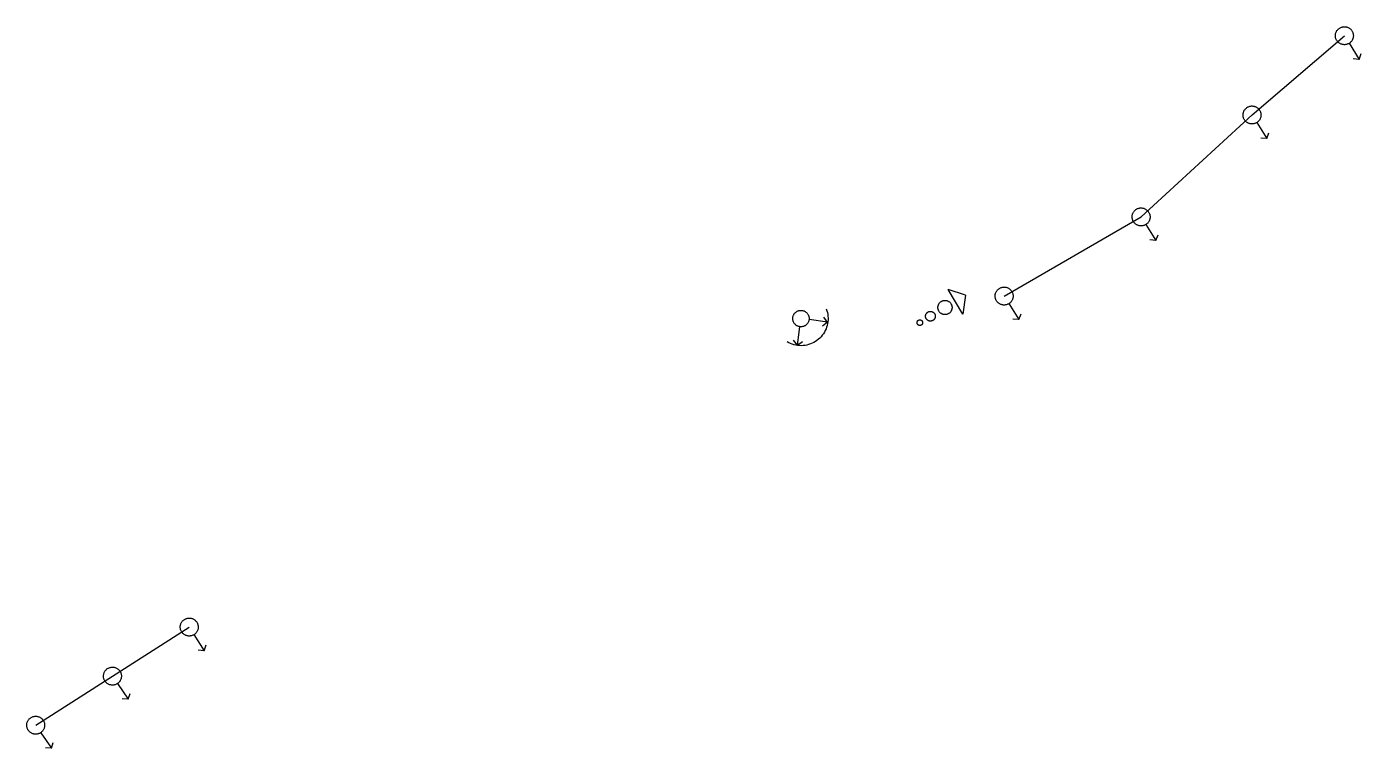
# Model space of a CAD drawing. Header units: inches. Extents: x 21905 to 29562, y 37649 to 43473.
# Drawn here: x 25223.2 to 25686, y 41126.9 to 41376.9 of the extents above; entities that cross this region are included whole.
import ezdxf

# ---------------------------------------------------------------- set-up
doc = ezdxf.new("R2010")
doc.units = ezdxf.units.IN
doc.header["$MEASUREMENT"] = 0

msp = doc.modelspace()

# ---------------------------------------------------------------- linework, layer by layer
for points in [[(25683.19, 41374.03), (25683.2, 41373.81), (25683.2, 41373.59), (25683.18, 41373.38), (25683.15, 41373.16), (25683.1, 41372.95), (25683.03, 41372.74), (25682.96, 41372.54), (25682.86, 41372.34), (25682.76, 41372.15), (25682.64, 41371.97), (25682.51, 41371.8), (25682.37, 41371.63), (25682.21, 41371.48), (25682.05, 41371.33), (25681.88, 41371.2), (25681.7, 41371.08), (25681.51, 41370.98), (25681.31, 41370.89), (25681.11, 41370.81), (25680.9, 41370.74), (25680.69, 41370.69), (25680.47, 41370.66), (25680.25, 41370.64), (25680.04, 41370.64), (25679.82, 41370.65), (25679.6, 41370.67), (25679.39, 41370.71), (25679.18, 41370.77), (25678.97, 41370.84), (25678.77, 41370.92), (25678.58, 41371.02), (25678.39, 41371.13), (25678.21, 41371.26), (25678.04, 41371.4), (25677.89, 41371.54), (25677.74, 41371.7), (25677.6, 41371.87), (25677.47, 41372.05), (25677.36, 41372.24), (25677.26, 41372.43), (25677.18, 41372.63), (25677.11, 41372.83), (25677.05, 41373.04), (25677.01, 41373.26), (25676.98, 41373.47), (25676.97, 41373.69), (25676.97, 41373.91), (25676.99, 41374.13), (25677.02, 41374.34), (25677.07, 41374.55), (25677.14, 41374.76), (25677.21, 41374.96), (25677.31, 41375.16), (25677.41, 41375.35), (25677.53, 41375.53), (25677.66, 41375.71), (25677.8, 41375.87), (25677.96, 41376.03), (25678.12, 41376.17), (25678.29, 41376.3), (25678.47, 41376.42), (25678.66, 41376.53), (25678.86, 41376.62), (25679.06, 41376.7), (25679.27, 41376.76), (25679.48, 41376.81), (25679.7, 41376.84), (25679.92, 41376.86), (25680.13, 41376.87), (25680.35, 41376.86), (25680.57, 41376.83), (25680.78, 41376.79), (25680.99, 41376.73), (25681.2, 41376.66), (25681.4, 41376.58), (25681.59, 41376.48), (25681.78, 41376.37), (25681.96, 41376.24), (25682.13, 41376.11), (25682.28, 41375.96), (25682.43, 41375.8), (25682.57, 41375.63), (25682.7, 41375.45), (25682.81, 41375.27), (25682.91, 41375.07), (25682.99, 41374.87), (25683.06, 41374.67), (25683.12, 41374.46), (25683.16, 41374.25), (25683.19, 41374.03)], [(25683.19, 41374.03), (25683.2, 41373.81), (25683.2, 41373.59), (25683.18, 41373.38), (25683.15, 41373.16), (25683.1, 41372.95), (25683.03, 41372.74), (25682.96, 41372.54), (25682.86, 41372.34), (25682.76, 41372.15), (25682.64, 41371.97), (25682.51, 41371.8), (25682.37, 41371.63), (25682.21, 41371.48), (25682.05, 41371.33), (25681.88, 41371.2), (25681.7, 41371.08), (25681.51, 41370.98), (25681.31, 41370.89), (25681.11, 41370.81), (25680.9, 41370.74), (25680.69, 41370.69), (25680.47, 41370.66), (25680.25, 41370.64), (25680.04, 41370.64), (25679.82, 41370.65), (25679.6, 41370.67), (25679.39, 41370.71), (25679.18, 41370.77), (25678.97, 41370.84), (25678.77, 41370.92), (25678.58, 41371.02), (25678.39, 41371.13), (25678.21, 41371.26), (25678.04, 41371.4), (25677.89, 41371.54), (25677.74, 41371.7), (25677.6, 41371.87), (25677.47, 41372.05), (25677.36, 41372.24), (25677.26, 41372.43), (25677.18, 41372.63), (25677.11, 41372.83), (25677.05, 41373.04), (25677.01, 41373.26), (25676.98, 41373.47), (25676.97, 41373.69), (25676.97, 41373.91), (25676.99, 41374.13), (25677.02, 41374.34), (25677.07, 41374.55), (25677.14, 41374.76), (25677.21, 41374.96), (25677.31, 41375.16), (25677.41, 41375.35), (25677.53, 41375.53), (25677.66, 41375.71), (25677.8, 41375.87), (25677.96, 41376.03), (25678.12, 41376.17), (25678.29, 41376.3), (25678.47, 41376.42), (25678.66, 41376.53), (25678.86, 41376.62), (25679.06, 41376.7), (25679.27, 41376.76), (25679.48, 41376.81), (25679.7, 41376.84), (25679.92, 41376.86), (25680.13, 41376.87), (25680.35, 41376.86), (25680.57, 41376.83), (25680.78, 41376.79), (25680.99, 41376.73), (25681.2, 41376.66), (25681.4, 41376.58), (25681.59, 41376.48), (25681.78, 41376.37), (25681.96, 41376.24), (25682.13, 41376.11), (25682.28, 41375.96), (25682.43, 41375.8), (25682.57, 41375.63), (25682.7, 41375.45), (25682.81, 41375.27), (25682.91, 41375.07), (25682.99, 41374.87), (25683.06, 41374.67), (25683.12, 41374.46), (25683.16, 41374.25), (25683.19, 41374.03)], [(25562.11, 41283.56), (25609.61, 41310.97), (25648.07, 41346.28), (25680.09, 41373.75)], [(25562.11, 41283.56), (25609.61, 41310.97), (25648.07, 41346.28), (25680.09, 41373.75)], [(25681.74, 41371.11), (25685.26, 41365.56)], [(25681.74, 41371.11), (25685.26, 41365.56)], [(25685.26, 41365.56), (25685.96, 41367.55)], [(25685.26, 41365.56), (25685.96, 41367.55)], [(25685.26, 41365.56), (25683.16, 41365.78)], [(25685.26, 41365.56), (25683.16, 41365.78)], [(25651.18, 41346.56), (25651.19, 41346.34), (25651.18, 41346.13), (25651.17, 41345.91), (25651.13, 41345.7), (25651.08, 41345.48), (25651.02, 41345.27), (25650.94, 41345.07), (25650.85, 41344.87), (25650.75, 41344.68), (25650.63, 41344.5), (25650.5, 41344.33), (25650.35, 41344.16), (25650.2, 41344.01), (25650.04, 41343.87), (25649.86, 41343.73), (25649.68, 41343.62), (25649.49, 41343.51), (25649.29, 41343.42), (25649.09, 41343.34), (25648.88, 41343.28), (25648.67, 41343.23), (25648.46, 41343.19), (25648.24, 41343.17), (25648.02, 41343.17), (25647.81, 41343.18), (25647.59, 41343.2), (25647.38, 41343.25), (25647.17, 41343.3), (25646.96, 41343.37), (25646.76, 41343.46), (25646.57, 41343.56), (25646.38, 41343.67), (25646.2, 41343.79), (25646.03, 41343.93), (25645.87, 41344.08), (25645.72, 41344.23), (25645.59, 41344.4), (25645.46, 41344.58), (25645.35, 41344.77), (25645.25, 41344.96), (25645.16, 41345.16), (25645.09, 41345.37), (25645.04, 41345.58), (25644.99, 41345.79), (25644.97, 41346.01), (25644.96, 41346.22), (25644.96, 41346.44), (25644.98, 41346.66), (25645.01, 41346.87), (25645.06, 41347.08), (25645.12, 41347.29), (25645.2, 41347.5), (25645.29, 41347.69), (25645.4, 41347.88), (25645.51, 41348.07), (25645.65, 41348.24), (25645.79, 41348.41), (25645.94, 41348.56), (25646.11, 41348.7), (25646.28, 41348.83), (25646.46, 41348.95), (25646.65, 41349.06), (25646.85, 41349.15), (25647.05, 41349.23), (25647.26, 41349.29), (25647.47, 41349.34), (25647.69, 41349.38), (25647.9, 41349.4), (25648.12, 41349.4), (25648.34, 41349.39), (25648.55, 41349.36), (25648.77, 41349.32), (25648.98, 41349.27), (25649.18, 41349.2), (25649.38, 41349.11), (25649.58, 41349.01), (25649.76, 41348.9), (25649.94, 41348.78), (25650.11, 41348.64), (25650.27, 41348.49), (25650.42, 41348.33), (25650.56, 41348.16), (25650.68, 41347.99), (25650.79, 41347.8), (25650.89, 41347.61), (25650.98, 41347.41), (25651.05, 41347.2), (25651.11, 41346.99), (25651.15, 41346.78), (25651.18, 41346.56)], [(25651.18, 41346.56), (25651.19, 41346.34), (25651.18, 41346.13), (25651.17, 41345.91), (25651.13, 41345.7), (25651.08, 41345.48), (25651.02, 41345.27), (25650.94, 41345.07), (25650.85, 41344.87), (25650.75, 41344.68), (25650.63, 41344.5), (25650.5, 41344.33), (25650.35, 41344.16), (25650.2, 41344.01), (25650.04, 41343.87), (25649.86, 41343.73), (25649.68, 41343.62), (25649.49, 41343.51), (25649.29, 41343.42), (25649.09, 41343.34), (25648.88, 41343.28), (25648.67, 41343.23), (25648.46, 41343.19), (25648.24, 41343.17), (25648.02, 41343.17), (25647.81, 41343.18), (25647.59, 41343.2), (25647.38, 41343.25), (25647.17, 41343.3), (25646.96, 41343.37), (25646.76, 41343.46), (25646.57, 41343.56), (25646.38, 41343.67), (25646.2, 41343.79), (25646.03, 41343.93), (25645.87, 41344.08), (25645.72, 41344.23), (25645.59, 41344.4), (25645.46, 41344.58), (25645.35, 41344.77), (25645.25, 41344.96), (25645.16, 41345.16), (25645.09, 41345.37), (25645.04, 41345.58), (25644.99, 41345.79), (25644.97, 41346.01), (25644.96, 41346.22), (25644.96, 41346.44), (25644.98, 41346.66), (25645.01, 41346.87), (25645.06, 41347.08), (25645.12, 41347.29), (25645.2, 41347.5), (25645.29, 41347.69), (25645.4, 41347.88), (25645.51, 41348.07), (25645.65, 41348.24), (25645.79, 41348.41), (25645.94, 41348.56), (25646.11, 41348.7), (25646.28, 41348.83), (25646.46, 41348.95), (25646.65, 41349.06), (25646.85, 41349.15), (25647.05, 41349.23), (25647.26, 41349.29), (25647.47, 41349.34), (25647.69, 41349.38), (25647.9, 41349.4), (25648.12, 41349.4), (25648.34, 41349.39), (25648.55, 41349.36), (25648.77, 41349.32), (25648.98, 41349.27), (25649.18, 41349.2), (25649.38, 41349.11), (25649.58, 41349.01), (25649.76, 41348.9), (25649.94, 41348.78), (25650.11, 41348.64), (25650.27, 41348.49), (25650.42, 41348.33), (25650.56, 41348.16), (25650.68, 41347.99), (25650.79, 41347.8), (25650.89, 41347.61), (25650.98, 41347.41), (25651.05, 41347.2), (25651.11, 41346.99), (25651.15, 41346.78), (25651.18, 41346.56)], [(25649.73, 41343.65), (25653.24, 41338.09)], [(25649.73, 41343.65), (25653.24, 41338.09)], [(25653.24, 41338.09), (25653.95, 41340.08)], [(25653.24, 41338.09), (25653.95, 41340.08)], [(25653.24, 41338.09), (25651.15, 41338.31)], [(25653.24, 41338.09), (25651.15, 41338.31)], [(25612.72, 41311.24), (25612.73, 41311.03), (25612.72, 41310.81), (25612.71, 41310.59), (25612.67, 41310.38), (25612.62, 41310.17), (25612.56, 41309.96), (25612.48, 41309.75), (25612.39, 41309.56), (25612.29, 41309.37), (25612.17, 41309.18), (25612.04, 41309.01), (25611.9, 41308.85), (25611.74, 41308.69), (25611.58, 41308.55), (25611.4, 41308.42), (25611.22, 41308.3), (25611.03, 41308.19), (25610.83, 41308.1), (25610.63, 41308.02), (25610.42, 41307.96), (25610.21, 41307.91), (25610, 41307.87), (25609.78, 41307.85), (25609.56, 41307.85), (25609.35, 41307.86), (25609.13, 41307.89), (25608.92, 41307.93), (25608.71, 41307.98), (25608.5, 41308.06), (25608.3, 41308.14), (25608.11, 41308.24), (25607.92, 41308.35), (25607.74, 41308.47), (25607.57, 41308.61), (25607.41, 41308.76), (25607.26, 41308.92), (25607.13, 41309.09), (25607, 41309.26), (25606.89, 41309.45), (25606.79, 41309.64), (25606.7, 41309.84), (25606.63, 41310.05), (25606.58, 41310.26), (25606.53, 41310.47), (25606.51, 41310.69), (25606.5, 41310.91), (25606.5, 41311.12), (25606.52, 41311.34), (25606.55, 41311.56), (25606.6, 41311.77), (25606.66, 41311.98), (25606.74, 41312.18), (25606.83, 41312.38), (25606.94, 41312.57), (25607.06, 41312.75), (25607.19, 41312.92), (25607.33, 41313.09), (25607.48, 41313.24), (25607.65, 41313.39), (25607.82, 41313.52), (25608, 41313.64), (25608.19, 41313.74), (25608.39, 41313.83), (25608.59, 41313.91), (25608.8, 41313.98), (25609.01, 41314.02), (25609.23, 41314.06), (25609.44, 41314.08), (25609.66, 41314.08), (25609.88, 41314.07), (25610.09, 41314.05), (25610.31, 41314), (25610.52, 41313.95), (25610.72, 41313.88), (25610.92, 41313.79), (25611.12, 41313.7), (25611.3, 41313.58), (25611.48, 41313.46), (25611.65, 41313.32), (25611.81, 41313.17), (25611.96, 41313.02), (25612.1, 41312.85), (25612.22, 41312.67), (25612.33, 41312.48), (25612.43, 41312.29), (25612.52, 41312.09), (25612.59, 41311.88), (25612.65, 41311.67), (25612.69, 41311.46), (25612.72, 41311.24)], [(25612.72, 41311.24), (25612.73, 41311.03), (25612.72, 41310.81), (25612.71, 41310.59), (25612.67, 41310.38), (25612.62, 41310.17), (25612.56, 41309.96), (25612.48, 41309.75), (25612.39, 41309.56), (25612.29, 41309.37), (25612.17, 41309.18), (25612.04, 41309.01), (25611.9, 41308.85), (25611.74, 41308.69), (25611.58, 41308.55), (25611.4, 41308.42), (25611.22, 41308.3), (25611.03, 41308.19), (25610.83, 41308.1), (25610.63, 41308.02), (25610.42, 41307.96), (25610.21, 41307.91), (25610, 41307.87), (25609.78, 41307.85), (25609.56, 41307.85), (25609.35, 41307.86), (25609.13, 41307.89), (25608.92, 41307.93), (25608.71, 41307.98), (25608.5, 41308.06), (25608.3, 41308.14), (25608.11, 41308.24), (25607.92, 41308.35), (25607.74, 41308.47), (25607.57, 41308.61), (25607.41, 41308.76), (25607.26, 41308.92), (25607.13, 41309.09), (25607, 41309.26), (25606.89, 41309.45), (25606.79, 41309.64), (25606.7, 41309.84), (25606.63, 41310.05), (25606.58, 41310.26), (25606.53, 41310.47), (25606.51, 41310.69), (25606.5, 41310.91), (25606.5, 41311.12), (25606.52, 41311.34), (25606.55, 41311.56), (25606.6, 41311.77), (25606.66, 41311.98), (25606.74, 41312.18), (25606.83, 41312.38), (25606.94, 41312.57), (25607.06, 41312.75), (25607.19, 41312.92), (25607.33, 41313.09), (25607.48, 41313.24), (25607.65, 41313.39), (25607.82, 41313.52), (25608, 41313.64), (25608.19, 41313.74), (25608.39, 41313.83), (25608.59, 41313.91), (25608.8, 41313.98), (25609.01, 41314.02), (25609.23, 41314.06), (25609.44, 41314.08), (25609.66, 41314.08), (25609.88, 41314.07), (25610.09, 41314.05), (25610.31, 41314), (25610.52, 41313.95), (25610.72, 41313.88), (25610.92, 41313.79), (25611.12, 41313.7), (25611.3, 41313.58), (25611.48, 41313.46), (25611.65, 41313.32), (25611.81, 41313.17), (25611.96, 41313.02), (25612.1, 41312.85), (25612.22, 41312.67), (25612.33, 41312.48), (25612.43, 41312.29), (25612.52, 41312.09), (25612.59, 41311.88), (25612.65, 41311.67), (25612.69, 41311.46), (25612.72, 41311.24)], [(25611.27, 41308.33), (25614.78, 41302.78)], [(25611.27, 41308.33), (25614.78, 41302.78)], [(25614.78, 41302.78), (25612.69, 41302.99)], [(25614.78, 41302.78), (25612.69, 41302.99)], [(25614.78, 41302.78), (25615.49, 41304.76)], [(25614.78, 41302.78), (25615.49, 41304.76)], [(25547.83, 41277.32), (25542.72, 41285.79)], [(25548.74, 41283.87), (25542.72, 41285.79)], [(25548.74, 41283.87), (25547.83, 41277.32)], [(25565.22, 41283.83), (25565.23, 41283.62), (25565.22, 41283.4), (25565.21, 41283.18), (25565.17, 41282.97), (25565.12, 41282.76), (25565.06, 41282.55), (25564.98, 41282.34), (25564.89, 41282.15), (25564.79, 41281.96), (25564.67, 41281.77), (25564.54, 41281.6), (25564.4, 41281.44), (25564.24, 41281.28), (25564.08, 41281.14), (25563.9, 41281.01), (25563.72, 41280.89), (25563.53, 41280.78), (25563.34, 41280.69), (25563.13, 41280.61), (25562.92, 41280.55), (25562.71, 41280.5), (25562.5, 41280.46), (25562.28, 41280.44), (25562.06, 41280.44), (25561.85, 41280.45), (25561.63, 41280.48), (25561.42, 41280.52), (25561.21, 41280.57), (25561, 41280.64), (25560.8, 41280.73), (25560.61, 41280.83), (25560.42, 41280.94), (25560.24, 41281.06), (25560.07, 41281.2), (25559.91, 41281.35), (25559.76, 41281.51), (25559.63, 41281.68), (25559.5, 41281.85), (25559.39, 41282.04), (25559.29, 41282.23), (25559.2, 41282.43), (25559.13, 41282.64), (25559.08, 41282.85), (25559.03, 41283.06), (25559.01, 41283.28), (25559, 41283.5), (25559, 41283.71), (25559.02, 41283.93), (25559.05, 41284.15), (25559.1, 41284.36), (25559.16, 41284.57), (25559.24, 41284.77), (25559.33, 41284.97), (25559.44, 41285.16), (25559.56, 41285.34), (25559.69, 41285.51), (25559.83, 41285.68), (25559.98, 41285.83), (25560.15, 41285.97), (25560.32, 41286.11), (25560.5, 41286.22), (25560.69, 41286.33), (25560.89, 41286.42), (25561.09, 41286.5), (25561.3, 41286.57), (25561.51, 41286.61), (25561.73, 41286.65), (25561.94, 41286.67), (25562.16, 41286.67), (25562.38, 41286.66), (25562.59, 41286.64), (25562.81, 41286.59), (25563.02, 41286.54), (25563.22, 41286.47), (25563.42, 41286.38), (25563.62, 41286.29), (25563.8, 41286.17), (25563.98, 41286.05), (25564.15, 41285.91), (25564.31, 41285.76), (25564.46, 41285.61), (25564.6, 41285.44), (25564.72, 41285.26), (25564.83, 41285.07), (25564.93, 41284.88), (25565.02, 41284.68), (25565.09, 41284.47), (25565.15, 41284.26), (25565.19, 41284.05), (25565.22, 41283.83)], [(25565.22, 41283.83), (25565.23, 41283.62), (25565.22, 41283.4), (25565.21, 41283.18), (25565.17, 41282.97), (25565.12, 41282.76), (25565.06, 41282.55), (25564.98, 41282.34), (25564.89, 41282.15), (25564.79, 41281.96), (25564.67, 41281.77), (25564.54, 41281.6), (25564.4, 41281.44), (25564.24, 41281.28), (25564.08, 41281.14), (25563.9, 41281.01), (25563.72, 41280.89), (25563.53, 41280.78), (25563.34, 41280.69), (25563.13, 41280.61), (25562.92, 41280.55), (25562.71, 41280.5), (25562.5, 41280.46), (25562.28, 41280.44), (25562.06, 41280.44), (25561.85, 41280.45), (25561.63, 41280.48), (25561.42, 41280.52), (25561.21, 41280.57), (25561, 41280.64), (25560.8, 41280.73), (25560.61, 41280.83), (25560.42, 41280.94), (25560.24, 41281.06), (25560.07, 41281.2), (25559.91, 41281.35), (25559.76, 41281.51), (25559.63, 41281.68), (25559.5, 41281.85), (25559.39, 41282.04), (25559.29, 41282.23), (25559.2, 41282.43), (25559.13, 41282.64), (25559.08, 41282.85), (25559.03, 41283.06), (25559.01, 41283.28), (25559, 41283.5), (25559, 41283.71), (25559.02, 41283.93), (25559.05, 41284.15), (25559.1, 41284.36), (25559.16, 41284.57), (25559.24, 41284.77), (25559.33, 41284.97), (25559.44, 41285.16), (25559.56, 41285.34), (25559.69, 41285.51), (25559.83, 41285.68), (25559.98, 41285.83), (25560.15, 41285.97), (25560.32, 41286.11), (25560.5, 41286.22), (25560.69, 41286.33), (25560.89, 41286.42), (25561.09, 41286.5), (25561.3, 41286.57), (25561.51, 41286.61), (25561.73, 41286.65), (25561.94, 41286.67), (25562.16, 41286.67), (25562.38, 41286.66), (25562.59, 41286.64), (25562.81, 41286.59), (25563.02, 41286.54), (25563.22, 41286.47), (25563.42, 41286.38), (25563.62, 41286.29), (25563.8, 41286.17), (25563.98, 41286.05), (25564.15, 41285.91), (25564.31, 41285.76), (25564.46, 41285.61), (25564.6, 41285.44), (25564.72, 41285.26), (25564.83, 41285.07), (25564.93, 41284.88), (25565.02, 41284.68), (25565.09, 41284.47), (25565.15, 41284.26), (25565.19, 41284.05), (25565.22, 41283.83)], [(25500.48, 41279.08), (25500.68, 41278.47), (25500.85, 41277.85), (25500.97, 41277.22), (25501.05, 41276.58), (25501.08, 41275.94), (25501.07, 41275.29), (25501.02, 41274.65), (25500.92, 41274.02), (25500.78, 41273.39), (25500.6, 41272.77), (25500.37, 41272.17), (25500.11, 41271.58), (25499.8, 41271.02), (25499.46, 41270.47), (25499.08, 41269.95), (25498.66, 41269.46), (25498.22, 41269), (25497.74, 41268.57), (25497.23, 41268.17), (25496.7, 41267.81), (25496.15, 41267.48), (25495.57, 41267.2), (25494.97, 41266.95), (25494.36, 41266.74), (25493.74, 41266.58), (25493.11, 41266.46), (25492.47, 41266.39), (25491.83, 41266.35), (25491.19, 41266.37), (25490.54, 41266.42), (25489.91, 41266.52), (25489.28, 41266.66), (25488.66, 41266.85), (25488.06, 41267.08), (25487.48, 41267.35), (25486.91, 41267.65)], [(25494.53, 41275.76), (25494.52, 41275.56), (25494.5, 41275.36), (25494.47, 41275.16), (25494.42, 41274.97), (25494.36, 41274.78), (25494.28, 41274.6), (25494.19, 41274.42), (25494.1, 41274.25), (25493.98, 41274.08), (25493.86, 41273.93), (25493.73, 41273.78), (25493.59, 41273.64), (25493.43, 41273.51), (25493.27, 41273.4), (25493.1, 41273.29), (25492.93, 41273.2), (25492.75, 41273.12), (25492.56, 41273.05), (25492.37, 41272.99), (25492.18, 41272.95), (25491.98, 41272.93), (25491.78, 41272.91), (25491.58, 41272.91), (25491.38, 41272.93), (25491.19, 41272.95), (25490.99, 41272.99), (25490.8, 41273.05), (25490.61, 41273.12), (25490.43, 41273.2), (25490.26, 41273.29), (25490.09, 41273.4), (25489.93, 41273.51), (25489.78, 41273.64), (25489.63, 41273.78), (25489.5, 41273.93), (25489.38, 41274.08), (25489.27, 41274.25), (25489.17, 41274.42), (25489.08, 41274.6), (25489.01, 41274.78), (25488.94, 41274.97), (25488.9, 41275.16), (25488.86, 41275.36), (25488.84, 41275.56), (25488.83, 41275.76), (25488.84, 41275.95), (25488.86, 41276.15), (25488.9, 41276.35), (25488.94, 41276.54), (25489.01, 41276.73), (25489.08, 41276.91), (25489.17, 41277.09), (25489.27, 41277.27), (25489.38, 41277.43), (25489.5, 41277.59), (25489.63, 41277.73), (25489.78, 41277.87), (25489.93, 41278), (25490.09, 41278.12), (25490.26, 41278.22), (25490.43, 41278.32), (25490.61, 41278.4), (25490.8, 41278.46), (25490.99, 41278.52), (25491.19, 41278.56), (25491.38, 41278.59), (25491.58, 41278.6), (25491.78, 41278.6), (25491.98, 41278.59), (25492.18, 41278.56), (25492.37, 41278.52), (25492.56, 41278.46), (25492.75, 41278.4), (25492.93, 41278.32), (25493.1, 41278.22), (25493.27, 41278.12), (25493.43, 41278), (25493.59, 41277.87), (25493.73, 41277.73), (25493.86, 41277.59), (25493.98, 41277.43), (25494.1, 41277.27), (25494.19, 41277.09), (25494.28, 41276.91), (25494.36, 41276.73), (25494.42, 41276.54), (25494.47, 41276.35), (25494.5, 41276.15), (25494.52, 41275.95), (25494.53, 41275.76)], [(25544.07, 41279.58), (25544.07, 41279.41), (25544.05, 41279.24), (25544.02, 41279.07), (25543.98, 41278.91), (25543.92, 41278.75), (25543.86, 41278.59), (25543.78, 41278.43), (25543.7, 41278.29), (25543.6, 41278.14), (25543.5, 41278.01), (25543.38, 41277.88), (25543.26, 41277.76), (25543.13, 41277.65), (25542.99, 41277.55), (25542.85, 41277.46), (25542.7, 41277.38), (25542.54, 41277.31), (25542.38, 41277.25), (25542.21, 41277.21), (25542.05, 41277.17), (25541.88, 41277.15), (25541.71, 41277.13), (25541.54, 41277.13), (25541.36, 41277.15), (25541.2, 41277.17), (25541.03, 41277.21), (25540.86, 41277.25), (25540.7, 41277.31), (25540.55, 41277.38), (25540.4, 41277.46), (25540.25, 41277.55), (25540.11, 41277.65), (25539.98, 41277.76), (25539.86, 41277.88), (25539.74, 41278.01), (25539.64, 41278.14), (25539.54, 41278.29), (25539.46, 41278.43), (25539.38, 41278.59), (25539.32, 41278.75), (25539.26, 41278.91), (25539.22, 41279.07), (25539.19, 41279.24), (25539.18, 41279.41), (25539.17, 41279.58), (25539.18, 41279.76), (25539.19, 41279.93), (25539.22, 41280.09), (25539.26, 41280.26), (25539.32, 41280.42), (25539.38, 41280.58), (25539.46, 41280.73), (25539.54, 41280.88), (25539.64, 41281.02), (25539.74, 41281.16), (25539.86, 41281.29), (25539.98, 41281.41), (25540.11, 41281.52), (25540.25, 41281.62), (25540.4, 41281.71), (25540.55, 41281.79), (25540.7, 41281.86), (25540.86, 41281.92), (25541.03, 41281.96), (25541.2, 41282), (25541.36, 41282.02), (25541.54, 41282.03), (25541.71, 41282.03), (25541.88, 41282.02), (25542.05, 41282), (25542.21, 41281.96), (25542.38, 41281.92), (25542.54, 41281.86), (25542.7, 41281.79), (25542.85, 41281.71), (25542.99, 41281.62), (25543.13, 41281.52), (25543.26, 41281.41), (25543.38, 41281.29), (25543.5, 41281.16), (25543.6, 41281.02), (25543.7, 41280.88), (25543.78, 41280.73), (25543.86, 41280.58), (25543.92, 41280.42), (25543.98, 41280.26), (25544.02, 41280.09), (25544.05, 41279.93), (25544.07, 41279.76), (25544.07, 41279.58)], [(25563.77, 41280.92), (25567.28, 41275.37)], [(25563.77, 41280.92), (25567.28, 41275.37)], [(25500.85, 41274.52), (25494.5, 41275.38)], [(25500.85, 41274.52), (25499.2, 41273.16)], [(25500.85, 41274.52), (25499.62, 41276.27)], [(25533.89, 41274.33), (25533.88, 41274.27), (25533.88, 41274.2), (25533.86, 41274.13), (25533.85, 41274.06), (25533.83, 41274), (25533.8, 41273.94), (25533.77, 41273.88), (25533.74, 41273.82), (25533.7, 41273.76), (25533.66, 41273.71), (25533.61, 41273.65), (25533.56, 41273.61), (25533.51, 41273.56), (25533.45, 41273.52), (25533.4, 41273.49), (25533.34, 41273.46), (25533.27, 41273.43), (25533.21, 41273.4), (25533.14, 41273.39), (25533.08, 41273.37), (25533.01, 41273.36), (25532.94, 41273.36), (25532.87, 41273.36), (25532.81, 41273.36), (25532.74, 41273.37), (25532.67, 41273.39), (25532.61, 41273.4), (25532.54, 41273.43), (25532.48, 41273.46), (25532.42, 41273.49), (25532.36, 41273.52), (25532.31, 41273.56), (25532.25, 41273.61), (25532.2, 41273.65), (25532.16, 41273.71), (25532.12, 41273.76), (25532.08, 41273.82), (25532.04, 41273.88), (25532.01, 41273.94), (25531.99, 41274), (25531.97, 41274.06), (25531.95, 41274.13), (25531.94, 41274.2), (25531.93, 41274.27), (25531.93, 41274.33), (25531.93, 41274.4), (25531.94, 41274.47), (25531.95, 41274.54), (25531.97, 41274.6), (25531.99, 41274.67), (25532.01, 41274.73), (25532.04, 41274.79), (25532.08, 41274.85), (25532.12, 41274.91), (25532.16, 41274.96), (25532.2, 41275.01), (25532.25, 41275.06), (25532.31, 41275.1), (25532.36, 41275.14), (25532.42, 41275.18), (25532.48, 41275.21), (25532.54, 41275.24), (25532.61, 41275.26), (25532.67, 41275.28), (25532.74, 41275.3), (25532.81, 41275.31), (25532.87, 41275.31), (25532.94, 41275.31), (25533.01, 41275.31), (25533.08, 41275.3), (25533.14, 41275.28), (25533.21, 41275.26), (25533.27, 41275.24), (25533.34, 41275.21), (25533.4, 41275.18), (25533.45, 41275.14), (25533.51, 41275.1), (25533.56, 41275.06), (25533.61, 41275.01), (25533.66, 41274.96), (25533.7, 41274.91), (25533.74, 41274.85), (25533.77, 41274.79), (25533.8, 41274.73), (25533.83, 41274.67), (25533.85, 41274.6), (25533.86, 41274.54), (25533.88, 41274.47), (25533.88, 41274.4), (25533.89, 41274.33)], [(25538.26, 41276.54), (25538.26, 41276.43), (25538.25, 41276.31), (25538.22, 41276.19), (25538.2, 41276.08), (25538.16, 41275.97), (25538.12, 41275.86), (25538.06, 41275.75), (25538.01, 41275.65), (25537.94, 41275.55), (25537.87, 41275.46), (25537.79, 41275.37), (25537.7, 41275.29), (25537.61, 41275.21), (25537.52, 41275.14), (25537.42, 41275.08), (25537.31, 41275.03), (25537.21, 41274.98), (25537.1, 41274.94), (25536.98, 41274.91), (25536.87, 41274.88), (25536.75, 41274.87), (25536.63, 41274.86), (25536.52, 41274.86), (25536.4, 41274.87), (25536.28, 41274.88), (25536.17, 41274.91), (25536.05, 41274.94), (25535.94, 41274.98), (25535.84, 41275.03), (25535.73, 41275.08), (25535.63, 41275.14), (25535.54, 41275.21), (25535.45, 41275.29), (25535.36, 41275.37), (25535.28, 41275.46), (25535.21, 41275.55), (25535.14, 41275.65), (25535.09, 41275.75), (25535.03, 41275.86), (25534.99, 41275.97), (25534.95, 41276.08), (25534.92, 41276.19), (25534.9, 41276.31), (25534.89, 41276.43), (25534.89, 41276.54), (25534.89, 41276.66), (25534.9, 41276.78), (25534.92, 41276.89), (25534.95, 41277.01), (25534.99, 41277.12), (25535.03, 41277.23), (25535.09, 41277.34), (25535.14, 41277.44), (25535.21, 41277.54), (25535.28, 41277.63), (25535.36, 41277.72), (25535.45, 41277.8), (25535.54, 41277.87), (25535.63, 41277.94), (25535.73, 41278), (25535.84, 41278.06), (25535.94, 41278.11), (25536.05, 41278.15), (25536.17, 41278.18), (25536.28, 41278.2), (25536.4, 41278.22), (25536.52, 41278.23), (25536.63, 41278.23), (25536.75, 41278.22), (25536.87, 41278.2), (25536.98, 41278.18), (25537.1, 41278.15), (25537.21, 41278.11), (25537.31, 41278.06), (25537.42, 41278), (25537.52, 41277.94), (25537.61, 41277.87), (25537.7, 41277.8), (25537.79, 41277.72), (25537.87, 41277.63), (25537.94, 41277.54), (25538.01, 41277.44), (25538.06, 41277.34), (25538.12, 41277.23), (25538.16, 41277.12), (25538.2, 41277.01), (25538.22, 41276.89), (25538.25, 41276.78), (25538.26, 41276.66), (25538.26, 41276.54)], [(25567.28, 41275.37), (25565.19, 41275.58)], [(25567.28, 41275.37), (25565.19, 41275.58)], [(25567.28, 41275.37), (25567.99, 41277.35)], [(25567.28, 41275.37), (25567.99, 41277.35)], [(25490.45, 41266.58), (25491.3, 41272.93)], [(25490.45, 41266.58), (25489.09, 41268.23)], [(25490.45, 41266.58), (25492.19, 41267.82)], [(25226.37, 41134.86), (25279.6, 41168.87)], [(25226.37, 41134.86), (25279.6, 41168.87)], [(25282.7, 41169.15), (25282.71, 41168.93), (25282.71, 41168.72), (25282.69, 41168.5), (25282.66, 41168.29), (25282.61, 41168.07), (25282.54, 41167.86), (25282.47, 41167.66), (25282.38, 41167.46), (25282.27, 41167.27), (25282.15, 41167.09), (25282.02, 41166.92), (25281.88, 41166.75), (25281.73, 41166.6), (25281.56, 41166.46), (25281.39, 41166.32), (25281.21, 41166.21), (25281.02, 41166.1), (25280.82, 41166.01), (25280.62, 41165.93), (25280.41, 41165.87), (25280.2, 41165.82), (25279.98, 41165.78), (25279.76, 41165.76), (25279.55, 41165.76), (25279.33, 41165.77), (25279.11, 41165.79), (25278.9, 41165.84), (25278.69, 41165.89), (25278.48, 41165.96), (25278.28, 41166.05), (25278.09, 41166.15), (25277.9, 41166.26), (25277.72, 41166.38), (25277.56, 41166.52), (25277.4, 41166.67), (25277.25, 41166.82), (25277.11, 41166.99), (25276.98, 41167.17), (25276.87, 41167.36), (25276.77, 41167.55), (25276.69, 41167.75), (25276.62, 41167.96), (25276.56, 41168.17), (25276.52, 41168.38), (25276.49, 41168.6), (25276.48, 41168.81), (25276.48, 41169.03), (25276.5, 41169.25), (25276.54, 41169.46), (25276.58, 41169.67), (25276.65, 41169.88), (25276.72, 41170.09), (25276.82, 41170.28), (25276.92, 41170.47), (25277.04, 41170.66), (25277.17, 41170.83), (25277.31, 41171), (25277.47, 41171.15), (25277.63, 41171.29), (25277.8, 41171.42), (25277.99, 41171.54), (25278.18, 41171.65), (25278.37, 41171.74), (25278.58, 41171.82), (25278.78, 41171.88), (25278.99, 41171.93), (25279.21, 41171.97), (25279.43, 41171.99), (25279.64, 41171.99), (25279.86, 41171.98), (25280.08, 41171.95), (25280.29, 41171.91), (25280.5, 41171.86), (25280.71, 41171.79), (25280.91, 41171.7), (25281.1, 41171.6), (25281.29, 41171.49), (25281.47, 41171.37), (25281.64, 41171.23), (25281.8, 41171.08), (25281.94, 41170.92), (25282.08, 41170.75), (25282.21, 41170.58), (25282.32, 41170.39), (25282.42, 41170.2), (25282.5, 41170), (25282.57, 41169.79), (25282.63, 41169.58), (25282.67, 41169.37), (25282.7, 41169.15)], [(25282.7, 41169.15), (25282.71, 41168.93), (25282.71, 41168.72), (25282.69, 41168.5), (25282.66, 41168.29), (25282.61, 41168.07), (25282.54, 41167.86), (25282.47, 41167.66), (25282.38, 41167.46), (25282.27, 41167.27), (25282.15, 41167.09), (25282.02, 41166.92), (25281.88, 41166.75), (25281.73, 41166.6), (25281.56, 41166.46), (25281.39, 41166.32), (25281.21, 41166.21), (25281.02, 41166.1), (25280.82, 41166.01), (25280.62, 41165.93), (25280.41, 41165.87), (25280.2, 41165.82), (25279.98, 41165.78), (25279.76, 41165.76), (25279.55, 41165.76), (25279.33, 41165.77), (25279.11, 41165.79), (25278.9, 41165.84), (25278.69, 41165.89), (25278.48, 41165.96), (25278.28, 41166.05), (25278.09, 41166.15), (25277.9, 41166.26), (25277.72, 41166.38), (25277.56, 41166.52), (25277.4, 41166.67), (25277.25, 41166.82), (25277.11, 41166.99), (25276.98, 41167.17), (25276.87, 41167.36), (25276.77, 41167.55), (25276.69, 41167.75), (25276.62, 41167.96), (25276.56, 41168.17), (25276.52, 41168.38), (25276.49, 41168.6), (25276.48, 41168.81), (25276.48, 41169.03), (25276.5, 41169.25), (25276.54, 41169.46), (25276.58, 41169.67), (25276.65, 41169.88), (25276.72, 41170.09), (25276.82, 41170.28), (25276.92, 41170.47), (25277.04, 41170.66), (25277.17, 41170.83), (25277.31, 41171), (25277.47, 41171.15), (25277.63, 41171.29), (25277.8, 41171.42), (25277.99, 41171.54), (25278.18, 41171.65), (25278.37, 41171.74), (25278.58, 41171.82), (25278.78, 41171.88), (25278.99, 41171.93), (25279.21, 41171.97), (25279.43, 41171.99), (25279.64, 41171.99), (25279.86, 41171.98), (25280.08, 41171.95), (25280.29, 41171.91), (25280.5, 41171.86), (25280.71, 41171.79), (25280.91, 41171.7), (25281.1, 41171.6), (25281.29, 41171.49), (25281.47, 41171.37), (25281.64, 41171.23), (25281.8, 41171.08), (25281.94, 41170.92), (25282.08, 41170.75), (25282.21, 41170.58), (25282.32, 41170.39), (25282.42, 41170.2), (25282.5, 41170), (25282.57, 41169.79), (25282.63, 41169.58), (25282.67, 41169.37), (25282.7, 41169.15)], [(25281.25, 41166.24), (25284.77, 41160.68)], [(25281.25, 41166.24), (25284.77, 41160.68)], [(25284.77, 41160.68), (25282.67, 41160.9)], [(25284.77, 41160.68), (25282.67, 41160.9)], [(25284.77, 41160.68), (25285.47, 41162.67)], [(25284.77, 41160.68), (25285.47, 41162.67)], [(25256.07, 41152.26), (25256.09, 41152.04), (25256.1, 41151.83), (25256.09, 41151.61), (25256.06, 41151.39), (25256.02, 41151.18), (25255.96, 41150.97), (25255.89, 41150.76), (25255.81, 41150.56), (25255.71, 41150.37), (25255.6, 41150.18), (25255.48, 41150), (25255.34, 41149.83), (25255.19, 41149.67), (25255.04, 41149.52), (25254.87, 41149.39), (25254.69, 41149.26), (25254.5, 41149.15), (25254.31, 41149.05), (25254.11, 41148.96), (25253.91, 41148.89), (25253.7, 41148.83), (25253.48, 41148.79), (25253.27, 41148.76), (25253.05, 41148.75), (25252.83, 41148.75), (25252.61, 41148.77), (25252.4, 41148.8), (25252.19, 41148.85), (25251.98, 41148.91), (25251.78, 41148.99), (25251.58, 41149.08), (25251.39, 41149.19), (25251.2, 41149.3), (25251.03, 41149.44), (25250.87, 41149.58), (25250.71, 41149.73), (25250.57, 41149.89), (25250.44, 41150.07), (25250.32, 41150.25), (25250.21, 41150.44), (25250.12, 41150.64), (25250.04, 41150.84), (25249.97, 41151.05), (25249.92, 41151.26), (25249.89, 41151.47), (25249.87, 41151.69), (25249.86, 41151.91), (25249.87, 41152.12), (25249.9, 41152.34), (25249.94, 41152.55), (25250, 41152.76), (25250.07, 41152.97), (25250.15, 41153.17), (25250.25, 41153.36), (25250.36, 41153.55), (25250.48, 41153.73), (25250.62, 41153.9), (25250.77, 41154.06), (25250.92, 41154.21), (25251.09, 41154.35), (25251.27, 41154.47), (25251.46, 41154.58), (25251.65, 41154.68), (25251.85, 41154.77), (25252.06, 41154.84), (25252.27, 41154.9), (25252.48, 41154.94), (25252.69, 41154.97), (25252.91, 41154.98), (25253.13, 41154.98), (25253.35, 41154.96), (25253.56, 41154.93), (25253.77, 41154.88), (25253.98, 41154.82), (25254.18, 41154.74), (25254.38, 41154.65), (25254.57, 41154.54), (25254.76, 41154.43), (25254.93, 41154.3), (25255.1, 41154.16), (25255.25, 41154), (25255.39, 41153.84), (25255.52, 41153.67), (25255.64, 41153.48), (25255.75, 41153.29), (25255.84, 41153.1), (25255.92, 41152.89), (25255.99, 41152.69), (25256.04, 41152.47), (25256.07, 41152.26)], [(25256.07, 41152.26), (25256.09, 41152.04), (25256.1, 41151.83), (25256.09, 41151.61), (25256.06, 41151.39), (25256.02, 41151.18), (25255.96, 41150.97), (25255.89, 41150.76), (25255.81, 41150.56), (25255.71, 41150.37), (25255.6, 41150.18), (25255.48, 41150), (25255.34, 41149.83), (25255.19, 41149.67), (25255.04, 41149.52), (25254.87, 41149.39), (25254.69, 41149.26), (25254.5, 41149.15), (25254.31, 41149.05), (25254.11, 41148.96), (25253.91, 41148.89), (25253.7, 41148.83), (25253.48, 41148.79), (25253.27, 41148.76), (25253.05, 41148.75), (25252.83, 41148.75), (25252.61, 41148.77), (25252.4, 41148.8), (25252.19, 41148.85), (25251.98, 41148.91), (25251.78, 41148.99), (25251.58, 41149.08), (25251.39, 41149.19), (25251.2, 41149.3), (25251.03, 41149.44), (25250.87, 41149.58), (25250.71, 41149.73), (25250.57, 41149.89), (25250.44, 41150.07), (25250.32, 41150.25), (25250.21, 41150.44), (25250.12, 41150.64), (25250.04, 41150.84), (25249.97, 41151.05), (25249.92, 41151.26), (25249.89, 41151.47), (25249.87, 41151.69), (25249.86, 41151.91), (25249.87, 41152.12), (25249.9, 41152.34), (25249.94, 41152.55), (25250, 41152.76), (25250.07, 41152.97), (25250.15, 41153.17), (25250.25, 41153.36), (25250.36, 41153.55), (25250.48, 41153.73), (25250.62, 41153.9), (25250.77, 41154.06), (25250.92, 41154.21), (25251.09, 41154.35), (25251.27, 41154.47), (25251.46, 41154.58), (25251.65, 41154.68), (25251.85, 41154.77), (25252.06, 41154.84), (25252.27, 41154.9), (25252.48, 41154.94), (25252.69, 41154.97), (25252.91, 41154.98), (25253.13, 41154.98), (25253.35, 41154.96), (25253.56, 41154.93), (25253.77, 41154.88), (25253.98, 41154.82), (25254.18, 41154.74), (25254.38, 41154.65), (25254.57, 41154.54), (25254.76, 41154.43), (25254.93, 41154.3), (25255.1, 41154.16), (25255.25, 41154), (25255.39, 41153.84), (25255.52, 41153.67), (25255.64, 41153.48), (25255.75, 41153.29), (25255.84, 41153.1), (25255.92, 41152.89), (25255.99, 41152.69), (25256.04, 41152.47), (25256.07, 41152.26)], [(25254.74, 41149.29), (25258.46, 41143.88)], [(25254.74, 41149.29), (25258.46, 41143.88)], [(25258.46, 41143.88), (25259.09, 41145.89)], [(25258.46, 41143.88), (25259.09, 41145.89)], [(25258.46, 41143.88), (25256.35, 41144.01)], [(25258.46, 41143.88), (25256.35, 41144.01)], [(25229.46, 41135.25), (25229.48, 41135.04), (25229.48, 41134.82), (25229.47, 41134.6), (25229.45, 41134.38), (25229.4, 41134.17), (25229.35, 41133.96), (25229.28, 41133.75), (25229.2, 41133.55), (25229.1, 41133.36), (25228.99, 41133.17), (25228.86, 41132.99), (25228.73, 41132.82), (25228.58, 41132.66), (25228.42, 41132.52), (25228.25, 41132.38), (25228.07, 41132.25), (25227.89, 41132.14), (25227.7, 41132.04), (25227.5, 41131.95), (25227.29, 41131.88), (25227.08, 41131.82), (25226.87, 41131.78), (25226.65, 41131.75), (25226.43, 41131.74), (25226.22, 41131.75), (25226, 41131.76), (25225.78, 41131.8), (25225.57, 41131.84), (25225.36, 41131.91), (25225.16, 41131.98), (25224.96, 41132.07), (25224.77, 41132.18), (25224.59, 41132.3), (25224.41, 41132.43), (25224.25, 41132.57), (25224.1, 41132.72), (25223.95, 41132.89), (25223.82, 41133.06), (25223.7, 41133.24), (25223.59, 41133.43), (25223.5, 41133.63), (25223.42, 41133.83), (25223.36, 41134.04), (25223.31, 41134.25), (25223.27, 41134.46), (25223.25, 41134.68), (25223.25, 41134.9), (25223.26, 41135.12), (25223.28, 41135.33), (25223.33, 41135.55), (25223.38, 41135.76), (25223.45, 41135.96), (25223.53, 41136.16), (25223.63, 41136.36), (25223.74, 41136.54), (25223.87, 41136.72), (25224, 41136.89), (25224.15, 41137.05), (25224.31, 41137.2), (25224.48, 41137.34), (25224.66, 41137.46), (25224.84, 41137.58), (25225.03, 41137.68), (25225.23, 41137.76), (25225.44, 41137.83), (25225.65, 41137.89), (25225.86, 41137.93), (25226.08, 41137.96), (25226.3, 41137.97), (25226.51, 41137.97), (25226.73, 41137.95), (25226.95, 41137.92), (25227.16, 41137.87), (25227.37, 41137.81), (25227.57, 41137.73), (25227.77, 41137.64), (25227.96, 41137.54), (25228.14, 41137.42), (25228.32, 41137.29), (25228.48, 41137.15), (25228.63, 41136.99), (25228.78, 41136.83), (25228.91, 41136.66), (25229.03, 41136.48), (25229.14, 41136.29), (25229.23, 41136.09), (25229.31, 41135.89), (25229.37, 41135.68), (25229.42, 41135.47), (25229.46, 41135.25)], [(25229.46, 41135.25), (25229.48, 41135.04), (25229.48, 41134.82), (25229.47, 41134.6), (25229.45, 41134.38), (25229.4, 41134.17), (25229.35, 41133.96), (25229.28, 41133.75), (25229.2, 41133.55), (25229.1, 41133.36), (25228.99, 41133.17), (25228.86, 41132.99), (25228.73, 41132.82), (25228.58, 41132.66), (25228.42, 41132.52), (25228.25, 41132.38), (25228.07, 41132.25), (25227.89, 41132.14), (25227.7, 41132.04), (25227.5, 41131.95), (25227.29, 41131.88), (25227.08, 41131.82), (25226.87, 41131.78), (25226.65, 41131.75), (25226.43, 41131.74), (25226.22, 41131.75), (25226, 41131.76), (25225.78, 41131.8), (25225.57, 41131.84), (25225.36, 41131.91), (25225.16, 41131.98), (25224.96, 41132.07), (25224.77, 41132.18), (25224.59, 41132.3), (25224.41, 41132.43), (25224.25, 41132.57), (25224.1, 41132.72), (25223.95, 41132.89), (25223.82, 41133.06), (25223.7, 41133.24), (25223.59, 41133.43), (25223.5, 41133.63), (25223.42, 41133.83), (25223.36, 41134.04), (25223.31, 41134.25), (25223.27, 41134.46), (25223.25, 41134.68), (25223.25, 41134.9), (25223.26, 41135.12), (25223.28, 41135.33), (25223.33, 41135.55), (25223.38, 41135.76), (25223.45, 41135.96), (25223.53, 41136.16), (25223.63, 41136.36), (25223.74, 41136.54), (25223.87, 41136.72), (25224, 41136.89), (25224.15, 41137.05), (25224.31, 41137.2), (25224.48, 41137.34), (25224.66, 41137.46), (25224.84, 41137.58), (25225.03, 41137.68), (25225.23, 41137.76), (25225.44, 41137.83), (25225.65, 41137.89), (25225.86, 41137.93), (25226.08, 41137.96), (25226.3, 41137.97), (25226.51, 41137.97), (25226.73, 41137.95), (25226.95, 41137.92), (25227.16, 41137.87), (25227.37, 41137.81), (25227.57, 41137.73), (25227.77, 41137.64), (25227.96, 41137.54), (25228.14, 41137.42), (25228.32, 41137.29), (25228.48, 41137.15), (25228.63, 41136.99), (25228.78, 41136.83), (25228.91, 41136.66), (25229.03, 41136.48), (25229.14, 41136.29), (25229.23, 41136.09), (25229.31, 41135.89), (25229.37, 41135.68), (25229.42, 41135.47), (25229.46, 41135.25)], [(25228.12, 41132.28), (25231.84, 41126.87)], [(25228.12, 41132.28), (25231.84, 41126.87)], [(25231.84, 41126.87), (25229.74, 41127)], [(25231.84, 41126.87), (25229.74, 41127)], [(25231.84, 41126.87), (25232.47, 41128.88)], [(25231.84, 41126.87), (25232.47, 41128.88)]]:
    msp.add_lwpolyline(points)

doc.saveas('drawing.dxf')
